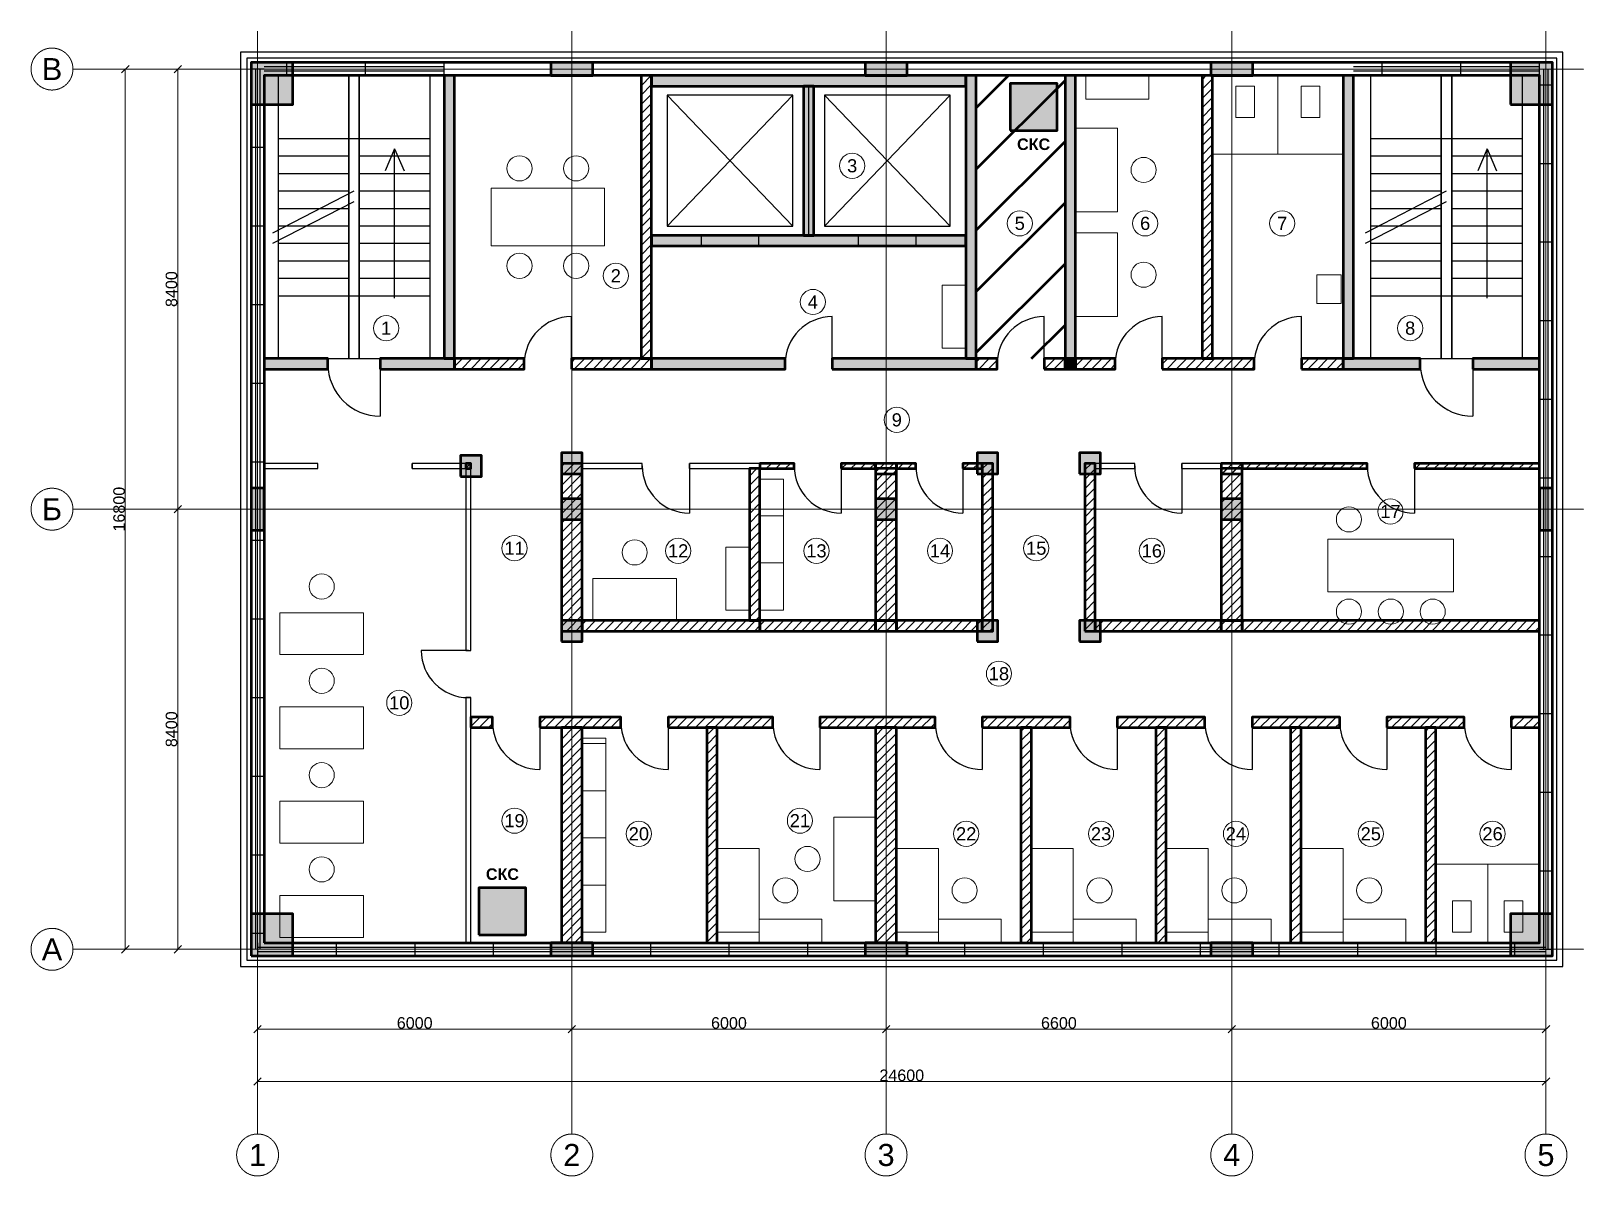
# Model space of a CAD drawing. Header units: millimetres. Extents: x -4325 to 25325, y -4325 to 17525.
import ezdxf
from ezdxf.enums import TextEntityAlignment as Align

# ---------------------------------------------------------------- set-up
doc = ezdxf.new("R2010")
doc.units = ezdxf.units.MM
doc.linetypes.add('CENTER2', pattern=[2.541, 1.587, -0.318, 0.318, -0.318])
for name, color, linetype, lineweight in [('A-ANNO-ROOM', 7, 'CONTINUOUS', 18), ('A-DIMS', 8, 'CONTINUOUS', 13), ('A-DOOR', 3, 'CONTINUOUS', 25), ('A-ELEV', 7, 'CONTINUOUS', 25), ('A-FACADE-PANEL', 8, 'CONTINUOUS', 25), ('A-FURN', 8, 'CONTINUOUS', 18), ('A-GLAZ-RIBBON', 5, 'CONTINUOUS', 25), ('A-GRID', 8, 'CENTER2', 13), ('A-HATCH', 9, 'CONTINUOUS', 9), ('A-OUTLINE', 7, 'CONTINUOUS', 50), ('A-SANI', 8, 'CONTINUOUS', 18), ('A-STAIR', 7, 'CONTINUOUS', 25), ('A-WALL-BLOCK', 9, 'CONTINUOUS', 50), ('A-WALL-GLASS', 4, 'CONTINUOUS', 25), ('A-WALL-RC', 7, 'CONTINUOUS', 50), ('E-SCS-RISER', 1, 'CONTINUOUS', 50), ('E-SERVER-ROOM', 1, 'CONTINUOUS', 50)]:
    doc.layers.add(name, color=color, linetype=linetype, lineweight=lineweight)
doc.styles.add('Arial-Bold', font='arialbd.ttf')
doc.styles.get("Standard").update_dxf_attribs({"font": 'arial.ttf'})

msp = doc.modelspace()

# ---------------------------------------------------------------- hatches: boundary and pattern name
at = {"layer": 'A-HATCH'}
h = msp.add_hatch(dxfattribs=at)
h.set_pattern_fill('ANSI31', scale=40)
h.paths.add_polyline_path([(7323, 11275), (7523, 11275), (7523, 16675), (7523, 16675), (7323, 16675), (7323, 16675)])
h = msp.add_hatch(dxfattribs=at)
h.set_pattern_fill('ANSI31', scale=40)
h.paths.add_polyline_path([(18033, 11275), (18233, 11275), (18233, 16675), (18233, 16675), (18033, 16675), (18033, 16675)])
h = msp.add_hatch(dxfattribs=at)
h.set_pattern_fill('ANSI31', scale=40)
h.paths.add_polyline_path([(3760, 11075), (5091.5, 11075), (5091.5, 11275), (3760, 11275)])
h = msp.add_hatch(dxfattribs=at)
h.set_pattern_fill('ANSI31', scale=40)
h.paths.add_polyline_path([(5991.5, 11075), (7523, 11075), (7523, 11275), (5991.5, 11275)])
h = msp.add_hatch(dxfattribs=at)
h.set_pattern_fill('ANSI31', scale=40)
h.paths.add_polyline_path([(13723, 11075), (14120, 11075), (14120, 11275), (13723, 11275)])
h = msp.add_hatch(dxfattribs=at)
h.set_pattern_fill('ANSI31', scale=40)
h.paths.add_polyline_path([(15020, 11075), (15417, 11075), (15417, 11275), (15020, 11275)])
h = msp.add_hatch(dxfattribs=at)
h.set_pattern_fill('ANSI31', scale=40)
h.paths.add_polyline_path([(15617, 11075), (16375, 11075), (16375, 11275), (15617, 11275)])
h = msp.add_hatch(dxfattribs=at)
h.set_pattern_fill('ANSI31', scale=40)
h.paths.add_polyline_path([(17275, 11075), (19030, 11075), (19030, 11275), (17275, 11275)])
h = msp.add_hatch(dxfattribs=at)
h.set_pattern_fill('ANSI31', scale=40)
h.paths.add_polyline_path([(19930, 11075), (20727, 11075), (20727, 11275), (19930, 11275)])
h = msp.add_hatch(dxfattribs=at)
h.set_pattern_fill('ANSI31', scale=40)
h.paths.add_polyline_path([(3975, 9175), (4075, 9175), (4075, 9275), (3975, 9275)])
h = msp.add_hatch(dxfattribs=at)
h.set_pattern_fill('ANSI31', scale=40)
h.paths.add_polyline_path([(5800, 6075), (6200, 6075), (6200, 9275), (5800, 9275)])
h = msp.add_hatch(dxfattribs=at)
h.set_pattern_fill('ANSI31', scale=40)
h.paths.add_polyline_path([(9591, 9175), (10245.5, 9175), (10245.5, 9275), (9591, 9275)])
h = msp.add_hatch(dxfattribs=at)
h.set_pattern_fill('ANSI31', scale=40)
h.paths.add_polyline_path([(11145.5, 9175), (11800, 9175), (11800, 9275), (11145.5, 9275)])
h = msp.add_hatch(dxfattribs=at)
h.set_pattern_fill('ANSI31', scale=40)
h.paths.add_polyline_path([(11800, 9075), (12200, 9075), (12200, 9275), (11800, 9275)])
h = msp.add_hatch(dxfattribs=at)
h.set_pattern_fill('ANSI31', scale=40)
h.paths.add_polyline_path([(12200, 9175), (12568.5, 9175), (12568.5, 9275), (12200, 9275)])
h = msp.add_hatch(dxfattribs=at)
h.set_pattern_fill('ANSI31', scale=40)
h.paths.add_polyline_path([(13468.5, 9175), (13837, 9175), (13837, 9275), (13468.5, 9275)])
h = msp.add_hatch(dxfattribs=at)
h.set_pattern_fill('ANSI31', scale=40)
h.paths.add_polyline_path([(13837, 6075), (14037, 6075), (14037, 9275), (13837, 9275)])
h = msp.add_hatch(dxfattribs=at)
h.set_pattern_fill('ANSI31', scale=40)
h.paths.add_polyline_path([(15794, 6075), (15994, 6075), (15994, 9275), (15794, 9275)])
h = msp.add_hatch(dxfattribs=at)
h.set_pattern_fill('ANSI31', scale=40)
h.paths.add_polyline_path([(18400, 9075), (18800, 9075), (18800, 9275), (18400, 9275)])
h = msp.add_hatch(dxfattribs=at)
h.set_pattern_fill('ANSI31', scale=40)
h.paths.add_polyline_path([(18800, 9175), (21187.5, 9175), (21187.5, 9275), (18800, 9275)])
h = msp.add_hatch(dxfattribs=at)
h.set_pattern_fill('ANSI31', scale=40)
h.paths.add_polyline_path([(22087.5, 9175), (24475, 9175), (24475, 9175), (24475, 9275), (24475, 9275), (22087.5, 9275)])
h = msp.add_hatch(dxfattribs=at)
h.set_pattern_fill('ANSI31', scale=40)
h.paths.add_polyline_path([(9391, 6275), (9591, 6275), (9591, 9175), (9391, 9175)])
h = msp.add_hatch(dxfattribs=at)
h.set_pattern_fill('ANSI31', scale=40)
h.paths.add_polyline_path([(11800, 6275), (12200, 6275), (12200, 9175), (11800, 9175)])
h = msp.add_hatch(dxfattribs=at)
h.set_pattern_fill('ANSI31', scale=40)
h.paths.add_polyline_path([(18400, 6275), (18800, 6275), (18800, 9175), (18400, 9175)])
h = msp.add_hatch(dxfattribs=at)
h.set_pattern_fill('ANSI31', scale=40)
h.paths.add_polyline_path([(6200, 6075), (9591, 6075), (9591, 6275), (6200, 6275)])
h = msp.add_hatch(dxfattribs=at)
h.set_pattern_fill('ANSI31', scale=40)
h.paths.add_polyline_path([(9591, 6075), (11800, 6075), (11800, 6275), (9591, 6275)])
h = msp.add_hatch(dxfattribs=at)
h.set_pattern_fill('ANSI31', scale=40)
h.paths.add_polyline_path([(11800, 6075), (12200, 6075), (12200, 6275), (11800, 6275)])
h = msp.add_hatch(dxfattribs=at)
h.set_pattern_fill('ANSI31', scale=40)
h.paths.add_polyline_path([(12200, 6075), (13837, 6075), (13837, 6275), (12200, 6275)])
h = msp.add_hatch(dxfattribs=at)
h.set_pattern_fill('ANSI31', scale=40)
h.paths.add_polyline_path([(15994, 6075), (18400, 6075), (18400, 6275), (15994, 6275)])
h = msp.add_hatch(dxfattribs=at)
h.set_pattern_fill('ANSI31', scale=40)
h.paths.add_polyline_path([(18400, 6075), (18800, 6075), (18800, 6275), (18400, 6275)])
h = msp.add_hatch(dxfattribs=at)
h.set_pattern_fill('ANSI31', scale=40)
h.paths.add_polyline_path([(18800, 6075), (24475, 6075), (24475, 6075), (24475, 6275), (24475, 6275), (18800, 6275)])
h = msp.add_hatch(dxfattribs=at)
h.set_pattern_fill('ANSI31', scale=40)
h.paths.add_polyline_path([(4075, 4231), (4487.5, 4231), (4487.5, 4431), (4075, 4431)])
h = msp.add_hatch(dxfattribs=at)
h.set_pattern_fill('ANSI31', scale=40)
h.paths.add_polyline_path([(5387.5, 4231), (6937.5, 4231), (6937.5, 4431), (5387.5, 4431)])
h = msp.add_hatch(dxfattribs=at)
h.set_pattern_fill('ANSI31', scale=40)
h.paths.add_polyline_path([(5800, 125), (6200, 125), (6200, 125), (6200, 4231), (5800, 4231), (5800, 125)])
h = msp.add_hatch(dxfattribs=at)
h.set_pattern_fill('ANSI31', scale=40)
h.paths.add_polyline_path([(7837.5, 4231), (9837.5, 4231), (9837.5, 4431), (7837.5, 4431)])
h = msp.add_hatch(dxfattribs=at)
h.set_pattern_fill('ANSI31', scale=40)
h.paths.add_polyline_path([(8575, 125), (8775, 125), (8775, 125), (8775, 4231), (8575, 4231), (8575, 125)])
h = msp.add_hatch(dxfattribs=at)
h.set_pattern_fill('ANSI31', scale=40)
h.paths.add_polyline_path([(10737.5, 4231), (12937.5, 4231), (12937.5, 4431), (10737.5, 4431)])
h = msp.add_hatch(dxfattribs=at)
h.set_pattern_fill('ANSI31', scale=40)
h.paths.add_polyline_path([(11800, 125), (12200, 125), (12200, 125), (12200, 4231), (11800, 4231), (11800, 125)])
h = msp.add_hatch(dxfattribs=at)
h.set_pattern_fill('ANSI31', scale=40)
h.paths.add_polyline_path([(13837.5, 4231), (15512.5, 4231), (15512.5, 4431), (13837.5, 4431)])
h = msp.add_hatch(dxfattribs=at)
h.set_pattern_fill('ANSI31', scale=40)
h.paths.add_polyline_path([(14575, 125), (14775, 125), (14775, 125), (14775, 4231), (14575, 4231), (14575, 125)])
h = msp.add_hatch(dxfattribs=at)
h.set_pattern_fill('ANSI31', scale=40)
h.paths.add_polyline_path([(16412.5, 4231), (18087.5, 4231), (18087.5, 4431), (16412.5, 4431)])
h = msp.add_hatch(dxfattribs=at)
h.set_pattern_fill('ANSI31', scale=40)
h.paths.add_polyline_path([(17150, 125), (17350, 125), (17350, 125), (17350, 4231), (17150, 4231), (17150, 125)])
h = msp.add_hatch(dxfattribs=at)
h.set_pattern_fill('ANSI31', scale=40)
h.paths.add_polyline_path([(18987.5, 4231), (20662.5, 4231), (20662.5, 4431), (18987.5, 4431)])
h = msp.add_hatch(dxfattribs=at)
h.set_pattern_fill('ANSI31', scale=40)
h.paths.add_polyline_path([(19725, 125), (19925, 125), (19925, 125), (19925, 4231), (19725, 4231), (19725, 125)])
h = msp.add_hatch(dxfattribs=at)
h.set_pattern_fill('ANSI31', scale=40)
h.paths.add_polyline_path([(21562.5, 4231), (23037.5, 4231), (23037.5, 4431), (21562.5, 4431)])
h = msp.add_hatch(dxfattribs=at)
h.set_pattern_fill('ANSI31', scale=40)
h.paths.add_polyline_path([(22300, 125), (22500, 125), (22500, 125), (22500, 4231), (22300, 4231), (22300, 125)])
h = msp.add_hatch(dxfattribs=at)
h.set_pattern_fill('ANSI31', scale=40)
h.paths.add_polyline_path([(23937.5, 4231), (24475, 4231), (24475, 4231), (24475, 4431), (24475, 4431), (23937.5, 4431)])
at = {"layer": 'A-WALL-RC'}
h = msp.add_hatch(color=7, dxfattribs=at)
h.dxf.hatch_style = 1
h.paths.add_polyline_path([(-125, 16125), (675, 16125), (675, 16925), (-125, 16925)])
h = msp.add_hatch(color=7, dxfattribs=at)
h.dxf.hatch_style = 1
h.paths.add_polyline_path([(5600, 16675), (6400, 16675), (6400, 16925), (5600, 16925)])
h = msp.add_hatch(color=7, dxfattribs=at)
h.dxf.hatch_style = 1
h.paths.add_polyline_path([(11600, 16675), (12400, 16675), (12400, 16925), (11600, 16925)])
h = msp.add_hatch(color=7, dxfattribs=at)
h.dxf.hatch_style = 1
h.paths.add_polyline_path([(18200, 16675), (19000, 16675), (19000, 16925), (18200, 16925)])
h = msp.add_hatch(color=7, dxfattribs=at)
h.dxf.hatch_style = 1
h.paths.add_polyline_path([(23925, 16125), (24725, 16125), (24725, 16925), (23925, 16925)])
h = msp.add_hatch(color=7, dxfattribs=at)
h.dxf.hatch_style = 1
h.paths.add_polyline_path([(3560, 11275), (3760, 11275), (3760, 16675), (3760, 16675), (3560, 16675), (3560, 16675)])
h = msp.add_hatch(color=7, dxfattribs=at)
h.dxf.hatch_style = 1
h.paths.add_polyline_path([(7523, 16475), (13523, 16475), (13523, 16675), (13523, 16675), (7523, 16675), (7523, 16675)])
h = msp.add_hatch(color=7, dxfattribs=at)
h.dxf.hatch_style = 1
h.paths.add_polyline_path([(13523, 11275), (13723, 11275), (13723, 16675), (13723, 16675), (13523, 16675), (13523, 16675)])
h = msp.add_hatch(color=7, dxfattribs=at)
h.dxf.hatch_style = 1
h.paths.add_polyline_path([(15417, 11275), (15617, 11275), (15617, 16675), (15617, 16675), (15417, 16675), (15417, 16675)])
h = msp.add_hatch(color=7, dxfattribs=at)
h.dxf.hatch_style = 1
h.paths.add_polyline_path([(20727, 11275), (20927, 11275), (20927, 16675), (20927, 16675), (20727, 16675), (20727, 16675)])
h = msp.add_hatch(color=7, dxfattribs=at)
h.dxf.hatch_style = 1
h.paths.add_polyline_path([(10423, 13624), (10623, 13624), (10623, 16475), (10423, 16475)])
h = msp.add_hatch(color=7, dxfattribs=at)
h.dxf.hatch_style = 1
h.paths.add_polyline_path([(7523, 13424), (13523, 13424), (13523, 13624), (7523, 13624)])
h = msp.add_hatch(color=7, dxfattribs=at)
h.dxf.hatch_style = 1
h.paths.add_polyline_path([(125, 11075), (125, 11075), (1342.5, 11075), (1342.5, 11275), (125, 11275), (125, 11275)])
h = msp.add_hatch(color=7, dxfattribs=at)
h.dxf.hatch_style = 1
h.paths.add_polyline_path([(2342.5, 11075), (3760, 11075), (3760, 11275), (2342.5, 11275)])
h = msp.add_hatch(color=7, dxfattribs=at)
h.dxf.hatch_style = 1
h.paths.add_polyline_path([(7523, 11075), (10073, 11075), (10073, 11275), (7523, 11275)])
h = msp.add_hatch(color=7, dxfattribs=at)
h.dxf.hatch_style = 1
h.paths.add_polyline_path([(10973, 11075), (13723, 11075), (13723, 11275), (10973, 11275)])
h = msp.add_hatch(color=7, dxfattribs=at)
h.dxf.hatch_style = 1
h.paths.add_polyline_path([(15417, 11075), (15617, 11075), (15617, 11275), (15417, 11275)])
h = msp.add_hatch(color=7, dxfattribs=at)
h.dxf.hatch_style = 1
h.paths.add_polyline_path([(20727, 11075), (22201, 11075), (22201, 11275), (20727, 11275)])
h = msp.add_hatch(color=7, dxfattribs=at)
h.dxf.hatch_style = 1
h.paths.add_polyline_path([(23201, 11075), (24475, 11075), (24475, 11075), (24475, 11275), (24475, 11275), (23201, 11275)])
h = msp.add_hatch(color=7, dxfattribs=at)
h.dxf.hatch_style = 1
h.paths.add_polyline_path([(3875, 9025), (4275, 9025), (4275, 9425), (3875, 9425)])
h = msp.add_hatch(color=7, dxfattribs=at)
h.dxf.hatch_style = 1
h.paths.add_polyline_path([(5800, 9075), (6200, 9075), (6200, 9475), (5800, 9475)])
h = msp.add_hatch(color=7, dxfattribs=at)
h.dxf.hatch_style = 1
h.paths.add_polyline_path([(13737, 9075), (14137, 9075), (14137, 9475), (13737, 9475)])
h = msp.add_hatch(color=7, dxfattribs=at)
h.dxf.hatch_style = 1
h.paths.add_polyline_path([(15694, 9075), (16094, 9075), (16094, 9475), (15694, 9475)])
h = msp.add_hatch(color=7, dxfattribs=at)
h.dxf.hatch_style = 1
h.paths.add_polyline_path([(-125, 8000), (125, 8000), (125, 8800), (-125, 8800)])
h = msp.add_hatch(color=7, dxfattribs=at)
h.dxf.hatch_style = 1
h.paths.add_polyline_path([(5800, 8200), (6200, 8200), (6200, 8600), (5800, 8600)])
h = msp.add_hatch(color=7, dxfattribs=at)
h.dxf.hatch_style = 1
h.paths.add_polyline_path([(11800, 8200), (12200, 8200), (12200, 8600), (11800, 8600)])
h = msp.add_hatch(color=7, dxfattribs=at)
h.dxf.hatch_style = 1
h.paths.add_polyline_path([(18400, 8200), (18800, 8200), (18800, 8600), (18400, 8600)])
h = msp.add_hatch(color=7, dxfattribs=at)
h.dxf.hatch_style = 1
h.paths.add_polyline_path([(24475, 8000), (24725, 8000), (24725, 8800), (24475, 8800)])
h = msp.add_hatch(color=7, dxfattribs=at)
h.dxf.hatch_style = 1
h.paths.add_polyline_path([(5800, 5875), (6200, 5875), (6200, 6275), (5800, 6275)])
h = msp.add_hatch(color=7, dxfattribs=at)
h.dxf.hatch_style = 1
h.paths.add_polyline_path([(13737, 5875), (14137, 5875), (14137, 6275), (13737, 6275)])
h = msp.add_hatch(color=7, dxfattribs=at)
h.dxf.hatch_style = 1
h.paths.add_polyline_path([(15694, 5875), (16094, 5875), (16094, 6275), (15694, 6275)])
h = msp.add_hatch(color=7, dxfattribs=at)
h.dxf.hatch_style = 1
h.paths.add_polyline_path([(-125, -125), (675, -125), (675, 675), (-125, 675)])
h = msp.add_hatch(color=7, dxfattribs=at)
h.dxf.hatch_style = 1
h.paths.add_polyline_path([(23925, -125), (24725, -125), (24725, 675), (23925, 675)])
h = msp.add_hatch(color=7, dxfattribs=at)
h.dxf.hatch_style = 1
h.paths.add_polyline_path([(5600, -125), (6400, -125), (6400, 125), (5600, 125)])
h = msp.add_hatch(color=7, dxfattribs=at)
h.dxf.hatch_style = 1
h.paths.add_polyline_path([(11600, -125), (12400, -125), (12400, 125), (11600, 125)])
h = msp.add_hatch(color=7, dxfattribs=at)
h.dxf.hatch_style = 1
h.paths.add_polyline_path([(18200, -125), (19000, -125), (19000, 125), (18200, 125)])
at = {"layer": 'E-SCS-RISER'}
h = msp.add_hatch(color=7, dxfattribs=at)
h.dxf.hatch_style = 1
h.paths.add_polyline_path([(14367, 15625), (15267, 15625), (15267, 16525), (14367, 16525)])
h = msp.add_hatch(color=7, dxfattribs=at)
h.dxf.hatch_style = 1
h.paths.add_polyline_path([(4225, 275), (5125, 275), (5125, 1175), (4225, 1175)])
at = {"layer": 'E-SERVER-ROOM'}
h = msp.add_hatch(dxfattribs=at)
h.set_pattern_fill('ANSI31', scale=260)
h.paths.add_polyline_path([(13723, 11275), (15417, 11275), (15417, 16675), (13723, 16675)])

# ---------------------------------------------------------------- linework, layer by layer
at = {"layer": 'A-ANNO-ROOM'}
for centre in [(11353, 14954), (14553, 13855), (16947, 13855), (19563, 13855), (6840, 12855), (10603, 12355), (2455, 11855), (22007, 11855), (12205, 10105), (21630, 8355), (4905, 7655), (8030, 7605), (10671, 7605), (13030, 7605), (14867, 7655), (17074, 7605), (14155, 5261), (2705, 4705), (4905, 2455), (10355, 2455), (7280, 2205), (13530, 2205), (16105, 2205), (18680, 2205), (21255, 2205), (23580, 2205)]:
    msp.add_circle(centre, 240, dxfattribs=at)
at = {"layer": 'A-DIMS'}
for p, q in [((-2595.71, 16729.29), (-2454.29, 16870.71)), ((-2525, 0), (-2525, 16800)), ((-1595.71, 16729.29), (-1454.29, 16870.71)), ((-1525, 8400), (-1525, 16800)), ((-1595.71, 8329.29), (-1454.29, 8470.71)), ((-1595.71, 8329.29), (-1454.29, 8470.71)), ((-1525, 0), (-1525, 8400)), ((-2595.71, -70.71), (-2454.29, 70.71)), ((-1595.71, -70.71), (-1454.29, 70.71)), ((-70.71, -1595.71), (70.71, -1454.29)), ((5929.29, -1595.71), (6070.71, -1454.29)), ((5929.29, -1595.71), (6070.71, -1454.29)), ((11929.29, -1595.71), (12070.71, -1454.29)), ((11929.29, -1595.71), (12070.71, -1454.29)), ((18529.29, -1595.71), (18670.71, -1454.29)), ((18529.29, -1595.71), (18670.71, -1454.29)), ((24529.29, -1595.71), (24670.71, -1454.29)), ((0, -1525), (6000, -1525)), ((6000, -1525), (12000, -1525)), ((12000, -1525), (18600, -1525)), ((18600, -1525), (24600, -1525)), ((-70.71, -2595.71), (70.71, -2454.29)), ((0, -2525), (24600, -2525)), ((24529.29, -2595.71), (24670.71, -2454.29))]:
    msp.add_line(p, q, dxfattribs=at)
at = {"layer": 'A-DOOR'}
for p, q in [((8473, 13424), (8473, 13624)), ((9573, 13424), (9573, 13624)), ((11473, 13424), (11473, 13624)), ((12573, 13424), (12573, 13624)), ((5991.5, 11175), (5991.5, 12075)), ((10973, 11175), (10973, 12075)), ((15020, 11175), (15020, 12075)), ((17275, 11175), (17275, 12075)), ((19930, 11175), (19930, 12075)), ((1342.5, 11075), (1342.5, 11275)), ((2342.5, 11075), (2342.5, 11275)), ((5091.5, 11075), (5091.5, 11275)), ((5991.5, 11075), (5991.5, 11275)), ((10073, 11075), (10073, 11275)), ((10973, 11075), (10973, 11275)), ((14120, 11075), (14120, 11275)), ((15020, 11075), (15020, 11275)), ((16375, 11075), (16375, 11275)), ((17275, 11075), (17275, 11275)), ((19030, 11075), (19030, 11275)), ((19930, 11075), (19930, 11275)), ((22201, 11075), (22201, 11275)), ((23201, 11075), (23201, 11275)), ((2342.5, 11175), (2342.5, 10175)), ((23201, 11175), (23201, 10175)), ((1150, 9175), (1150, 9275)), ((2950, 9175), (2950, 9275)), ((7345.5, 9175), (7345.5, 9275)), ((8245.5, 9175), (8245.5, 9275)), ((8245.5, 9225), (8245.5, 8325)), ((10245.5, 9175), (10245.5, 9275)), ((11145.5, 9175), (11145.5, 9275)), ((11145.5, 9225), (11145.5, 8325)), ((12568.5, 9175), (12568.5, 9275)), ((13468.5, 9175), (13468.5, 9275)), ((13468.5, 9225), (13468.5, 8325)), ((16747, 9175), (16747, 9275)), ((17647, 9175), (17647, 9275)), ((17647, 9225), (17647, 8325)), ((21187.5, 9175), (21187.5, 9275)), ((22087.5, 9175), (22087.5, 9275)), ((22087.5, 9225), (22087.5, 8325)), ((4025, 5703), (3125, 5703)), ((3975, 5703), (4075, 5703)), ((3975, 4803), (4075, 4803)), ((4487.5, 4231), (4487.5, 4431)), ((5387.5, 4231), (5387.5, 4431)), ((5387.5, 4331), (5387.5, 3431)), ((6937.5, 4231), (6937.5, 4431)), ((7837.5, 4231), (7837.5, 4431)), ((7837.5, 4331), (7837.5, 3431)), ((9837.5, 4231), (9837.5, 4431)), ((10737.5, 4231), (10737.5, 4431)), ((10737.5, 4331), (10737.5, 3431)), ((12937.5, 4231), (12937.5, 4431)), ((13837.5, 4231), (13837.5, 4431)), ((13837.5, 4331), (13837.5, 3431)), ((15512.5, 4231), (15512.5, 4431)), ((16412.5, 4231), (16412.5, 4431)), ((16412.5, 4331), (16412.5, 3431)), ((18087.5, 4231), (18087.5, 4431)), ((18987.5, 4231), (18987.5, 4431)), ((18987.5, 4331), (18987.5, 3431)), ((20662.5, 4231), (20662.5, 4431)), ((21562.5, 4231), (21562.5, 4431)), ((21562.5, 4331), (21562.5, 3431)), ((23037.5, 4231), (23037.5, 4431)), ((23937.5, 4231), (23937.5, 4431)), ((23937.5, 4331), (23937.5, 3431))]:
    msp.add_line(p, q, dxfattribs=at)
for centre, radius, start, end in [((5991.5, 11175), 900, 90, 180), ((10973, 11175), 900, 90, 180), ((15020, 11175), 900, 90, 180), ((17275, 11175), 900, 90, 180), ((19930, 11175), 900, 90, 180), ((2342.5, 11175), 1000, 180, -90), ((23201, 11175), 1000, 180, -90), ((8245.5, 9225), 900, 180, -90), ((11145.5, 9225), 900, 180, -90), ((13468.5, 9225), 900, 180, -90), ((17647, 9225), 900, 180, -90), ((22087.5, 9225), 900, 180, -90), ((4025, 5703), 900, 180, -90), ((5387.5, 4331), 900, 180, -90), ((7837.5, 4331), 900, 180, -90), ((10737.5, 4331), 900, 180, -90), ((13837.5, 4331), 900, 180, -90), ((16412.5, 4331), 900, 180, -90), ((18987.5, 4331), 900, 180, -90), ((21562.5, 4331), 900, 180, -90), ((23937.5, 4331), 900, 180, -90)]:
    msp.add_arc(centre, radius, start, end, dxfattribs=at)
at = {"layer": 'A-ELEV'}
for p, q in [((10523, 13624), (10523, 16475)), ((7823, 13799.5), (10223, 16299.5)), ((7823, 16299.5), (10223, 13799.5)), ((10823, 13799.5), (13223, 16299.5)), ((10823, 16299.5), (13223, 13799.5))]:
    msp.add_line(p, q, dxfattribs=at)
for points in [[(7823, 13799.5), (10223, 13799.5), (10223, 16299.5), (7823, 16299.5)], [(10823, 13799.5), (13223, 13799.5), (13223, 16299.5), (10823, 16299.5)]]:
    msp.add_lwpolyline(points, close=True, dxfattribs=at)
at = {"layer": 'A-FACADE-PANEL'}
for points in [[(-325, -325), (24925, -325), (24925, 17125), (-325, 17125)], [(-205, -205), (24805, -205), (24805, 17005), (-205, 17005)]]:
    msp.add_lwpolyline(points, close=True, dxfattribs=at)
at = {"layer": 'A-FURN'}
for p, q in [((9591, 8275), (10041, 8275)), ((9591, 7375), (10041, 7375)), ((6200, 3925), (6650, 3925)), ((6200, 3025), (6650, 3025)), ((6200, 2125), (6650, 2125)), ((6200, 1225), (6650, 1225))]:
    msp.add_line(p, q, dxfattribs=at)
for points in [[(15817, 16225), (17017, 16225), (17017, 16675), (15817, 16675)], [(15617, 14075), (16417, 14075), (16417, 15675), (15617, 15675)], [(4460, 13425), (6623, 13425), (6623, 14525), (4460, 14525)], [(15617, 12075), (16417, 12075), (16417, 13675), (15617, 13675)], [(13073, 11475), (13523, 11475), (13523, 12675), (13073, 12675)], [(9591, 6475), (10041, 6475), (10041, 8975), (9591, 8975)], [(20437.5, 6825), (22837.5, 6825), (22837.5, 7825), (20437.5, 7825)], [(8941, 6475), (9391, 6475), (9391, 7675), (8941, 7675)], [(6400, 6275), (8000, 6275), (8000, 7075), (6400, 7075)], [(425, 5625), (2025, 5625), (2025, 6425), (425, 6425)], [(425, 3825), (2025, 3825), (2025, 4625), (425, 4625)], [(6200, 325), (6650, 325), (6650, 4031), (6200, 4031)], [(425, 2025), (2025, 2025), (2025, 2825), (425, 2825)], [(11000, 925), (11800, 925), (11800, 2525), (11000, 2525)], [(8775, 325), (9575, 325), (9575, 1925), (8775, 1925)], [(12200, 325), (13000, 325), (13000, 1925), (12200, 1925)], [(14775, 325), (15575, 325), (15575, 1925), (14775, 1925)], [(17350, 325), (18150, 325), (18150, 1925), (17350, 1925)], [(19925, 325), (20725, 325), (20725, 1925), (19925, 1925)], [(425, 225), (2025, 225), (2025, 1025), (425, 1025)], [(9575, 125), (10775, 125), (10775, 575), (9575, 575)], [(13000, 125), (14200, 125), (14200, 575), (13000, 575)], [(15575, 125), (16775, 125), (16775, 575), (15575, 575)], [(18150, 125), (19350, 125), (19350, 575), (18150, 575)], [(20725, 125), (21925, 125), (21925, 575), (20725, 575)]]:
    msp.add_lwpolyline(points, close=True, dxfattribs=at)
for centre in [(5000.75, 14905), (6082.25, 14905), (16917, 14875), (5000.75, 13045), (6082.25, 13045), (16917, 12875), (20837.5, 8205), (7200, 7575), (1225, 6925), (20837.5, 6445), (21637.5, 6445), (22437.5, 6445), (1225, 5125), (1225, 3325), (10500, 1725), (1225, 1525), (10075, 1125), (13500, 1125), (16075, 1125), (18650, 1125), (21225, 1125)]:
    msp.add_circle(centre, 240, dxfattribs=at)
at = {"layer": 'A-GLAZ-RIBBON'}
for p, q in [((560, 16675), (560, 16925)), ((2060, 16675), (2060, 16925)), ((3560, 16675), (3560, 16925)), ((21475, 16675), (21475, 16925)), ((22975, 16675), (22975, 16925)), ((24475, 16675), (24475, 16925)), ((125, 16800), (-125, 16800)), ((-40, 16800), (-40, 0)), ((40, 16800), (40, 0)), ((3560, 16840), (125, 16840)), ((3560, 16760), (125, 16760)), ((24475, 16840), (20927, 16840)), ((24475, 16760), (20927, 16760)), ((24560, 0), (24560, 16800)), ((24640, 0), (24640, 16800)), ((24475, 16500), (24725, 16500)), ((125, 15300), (-125, 15300)), ((24475, 15000), (24725, 15000)), ((125, 13800), (-125, 13800)), ((24475, 13500), (24725, 13500)), ((125, 12300), (-125, 12300)), ((24475, 12000), (24725, 12000)), ((125, 10800), (-125, 10800)), ((24475, 10500), (24725, 10500)), ((125, 9300), (-125, 9300)), ((24475, 9000), (24725, 9000)), ((125, 7800), (-125, 7800)), ((24475, 7500), (24725, 7500)), ((125, 6300), (-125, 6300)), ((24475, 6000), (24725, 6000)), ((125, 4800), (-125, 4800)), ((24475, 4500), (24725, 4500)), ((125, 3300), (-125, 3300)), ((24475, 3000), (24725, 3000)), ((125, 1800), (-125, 1800)), ((24475, 1500), (24725, 1500)), ((125, 300), (-125, 300)), ((0, 125), (0, -125)), ((0, 40), (24600, 40)), ((1500, 125), (1500, -125)), ((3000, 125), (3000, -125)), ((4500, 125), (4500, -125)), ((6000, 125), (6000, -125)), ((7500, 125), (7500, -125)), ((9000, 125), (9000, -125)), ((10500, 125), (10500, -125)), ((12000, 125), (12000, -125)), ((13500, 125), (13500, -125)), ((15000, 125), (15000, -125)), ((16500, 125), (16500, -125)), ((18000, 125), (18000, -125)), ((19500, 125), (19500, -125)), ((21000, 125), (21000, -125)), ((22500, 125), (22500, -125)), ((24000, 125), (24000, -125)), ((24475, 0), (24725, 0)), ((0, -40), (24600, -40))]:
    msp.add_line(p, q, dxfattribs=at)
at = {"layer": 'A-GRID'}
for p, q in [((0, -3525), (0, 17525)), ((6000, -3525), (6000, 17525)), ((12000, -3525), (12000, 17525)), ((18600, -3525), (18600, 17525)), ((24600, -3525), (24600, 17525)), ((-3525, 16800), (25325, 16800)), ((-3525, 8400), (25325, 8400)), ((-3525, 0), (25325, 0))]:
    msp.add_line(p, q, dxfattribs=at)
for centre in [(-3925, 16800), (-3925, 8400), (-3925, 0), (0, -3925), (6000, -3925), (12000, -3925), (18600, -3925), (24600, -3925)]:
    msp.add_circle(centre, 400, dxfattribs=at)
at = {"layer": 'A-OUTLINE'}
for points in [[(-125, -125), (24725, -125), (24725, 16925), (-125, 16925)], [(125, 125), (24475, 125), (24475, 16675), (125, 16675)]]:
    msp.add_lwpolyline(points, close=True, dxfattribs=at)
at = {"layer": 'A-SANI'}
for points in [[(18233, 15175), (19480, 15175), (19480, 16675), (18233, 16675)], [(19480, 15175), (20727, 15175), (20727, 16675), (19480, 16675)], [(18676.5, 15875), (19036.5, 15875), (19036.5, 16475), (18676.5, 16475)], [(19923.5, 15875), (20283.5, 15875), (20283.5, 16475), (19923.5, 16475)], [(20227, 12325), (20687, 12325), (20687, 12875), (20227, 12875)], [(22500, 125), (23487.5, 125), (23487.5, 1625), (22500, 1625)], [(23487.5, 125), (24475, 125), (24475, 1625), (23487.5, 1625)], [(22813.75, 325), (23173.75, 325), (23173.75, 925), (22813.75, 925)], [(23801.25, 325), (24161.25, 325), (24161.25, 925), (23801.25, 925)]]:
    msp.add_lwpolyline(points, close=True, dxfattribs=at)
at = {"layer": 'A-STAIR'}
for p, q in [((392.5, 15475), (1742.5, 15475)), ((392.5, 15475), (3292.5, 15475)), ((1942.5, 15475), (3292.5, 15475)), ((21251, 15475), (22601, 15475)), ((21251, 15475), (24151, 15475)), ((22801, 15475), (24151, 15475)), ((392.5, 15141.67), (1742.5, 15141.67)), ((1942.5, 15141.67), (3292.5, 15141.67)), ((2617.5, 15275), (2437.5, 14855)), ((2617.5, 12425), (2617.5, 15275)), ((2617.5, 15275), (2797.5, 14855)), ((21251, 15141.67), (22601, 15141.67)), ((22801, 15141.67), (24151, 15141.67)), ((23476, 15275), (23296, 14855)), ((23476, 12425), (23476, 15275)), ((23476, 15275), (23656, 14855)), ((392.5, 14808.33), (1742.5, 14808.33)), ((1942.5, 14808.33), (3292.5, 14808.33)), ((21251, 14808.33), (22601, 14808.33)), ((22801, 14808.33), (24151, 14808.33)), ((292.5, 13675), (1842.5, 14475)), ((292.5, 13475), (1842.5, 14275)), ((392.5, 14475), (1742.5, 14475)), ((1942.5, 14475), (3292.5, 14475)), ((21151, 13675), (22701, 14475)), ((21151, 13475), (22701, 14275)), ((21251, 14475), (22601, 14475)), ((22801, 14475), (24151, 14475)), ((392.5, 14141.67), (1742.5, 14141.67)), ((1942.5, 14141.67), (3292.5, 14141.67)), ((21251, 14141.67), (22601, 14141.67)), ((22801, 14141.67), (24151, 14141.67)), ((392.5, 13808.33), (1742.5, 13808.33)), ((1942.5, 13808.33), (3292.5, 13808.33)), ((21251, 13808.33), (22601, 13808.33)), ((22801, 13808.33), (24151, 13808.33)), ((392.5, 13475), (1742.5, 13475)), ((1942.5, 13475), (3292.5, 13475)), ((21251, 13475), (22601, 13475)), ((22801, 13475), (24151, 13475)), ((392.5, 13141.67), (1742.5, 13141.67)), ((1942.5, 13141.67), (3292.5, 13141.67)), ((21251, 13141.67), (22601, 13141.67)), ((22801, 13141.67), (24151, 13141.67)), ((392.5, 12808.33), (1742.5, 12808.33)), ((1942.5, 12808.33), (3292.5, 12808.33)), ((21251, 12808.33), (22601, 12808.33)), ((22801, 12808.33), (24151, 12808.33)), ((392.5, 12475), (3292.5, 12475)), ((21251, 12475), (24151, 12475))]:
    msp.add_line(p, q, dxfattribs=at)
for points in [[(392.5, 11275), (1742.5, 11275), (1742.5, 16675), (392.5, 16675)], [(1742.5, 11275), (1942.5, 11275), (1942.5, 16675), (1742.5, 16675)], [(1942.5, 11275), (3292.5, 11275), (3292.5, 16675), (1942.5, 16675)], [(21251, 11275), (22601, 11275), (22601, 16675), (21251, 16675)], [(22601, 11275), (22801, 11275), (22801, 16675), (22601, 16675)], [(22801, 11275), (24151, 11275), (24151, 16675), (22801, 16675)]]:
    msp.add_lwpolyline(points, close=True, dxfattribs=at)
at = {"layer": 'A-WALL-BLOCK'}
for points in [[(7323, 11275), (7523, 11275), (7523, 16675), (7523, 16675), (7323, 16675), (7323, 16675)], [(18033, 11275), (18233, 11275), (18233, 16675), (18233, 16675), (18033, 16675), (18033, 16675)], [(3760, 11075), (5091.5, 11075), (5091.5, 11275), (3760, 11275)], [(5991.5, 11075), (7523, 11075), (7523, 11275), (5991.5, 11275)], [(13723, 11075), (14120, 11075), (14120, 11275), (13723, 11275)], [(15020, 11075), (15417, 11075), (15417, 11275), (15020, 11275)], [(15617, 11075), (16375, 11075), (16375, 11275), (15617, 11275)], [(17275, 11075), (19030, 11075), (19030, 11275), (17275, 11275)], [(19930, 11075), (20727, 11075), (20727, 11275), (19930, 11275)], [(3975, 9175), (4075, 9175), (4075, 9275), (3975, 9275)], [(5800, 6075), (6200, 6075), (6200, 9275), (5800, 9275)], [(9591, 9175), (10245.5, 9175), (10245.5, 9275), (9591, 9275)], [(11145.5, 9175), (11800, 9175), (11800, 9275), (11145.5, 9275)], [(11800, 9075), (12200, 9075), (12200, 9275), (11800, 9275)], [(12200, 9175), (12568.5, 9175), (12568.5, 9275), (12200, 9275)], [(13468.5, 9175), (13837, 9175), (13837, 9275), (13468.5, 9275)], [(13837, 6075), (14037, 6075), (14037, 9275), (13837, 9275)], [(15794, 6075), (15994, 6075), (15994, 9275), (15794, 9275)], [(18400, 9075), (18800, 9075), (18800, 9275), (18400, 9275)], [(18800, 9175), (21187.5, 9175), (21187.5, 9275), (18800, 9275)], [(22087.5, 9175), (24475, 9175), (24475, 9175), (24475, 9275), (24475, 9275), (22087.5, 9275)], [(9391, 6275), (9591, 6275), (9591, 9175), (9391, 9175)], [(11800, 6275), (12200, 6275), (12200, 9175), (11800, 9175)], [(18400, 6275), (18800, 6275), (18800, 9175), (18400, 9175)], [(6200, 6075), (9591, 6075), (9591, 6275), (6200, 6275)], [(9591, 6075), (11800, 6075), (11800, 6275), (9591, 6275)], [(11800, 6075), (12200, 6075), (12200, 6275), (11800, 6275)], [(12200, 6075), (13837, 6075), (13837, 6275), (12200, 6275)], [(15994, 6075), (18400, 6075), (18400, 6275), (15994, 6275)], [(18400, 6075), (18800, 6075), (18800, 6275), (18400, 6275)], [(18800, 6075), (24475, 6075), (24475, 6075), (24475, 6275), (24475, 6275), (18800, 6275)], [(4075, 4231), (4487.5, 4231), (4487.5, 4431), (4075, 4431)], [(5387.5, 4231), (6937.5, 4231), (6937.5, 4431), (5387.5, 4431)], [(5800, 125), (6200, 125), (6200, 125), (6200, 4231), (5800, 4231), (5800, 125)], [(7837.5, 4231), (9837.5, 4231), (9837.5, 4431), (7837.5, 4431)], [(8575, 125), (8775, 125), (8775, 125), (8775, 4231), (8575, 4231), (8575, 125)], [(10737.5, 4231), (12937.5, 4231), (12937.5, 4431), (10737.5, 4431)], [(11800, 125), (12200, 125), (12200, 125), (12200, 4231), (11800, 4231), (11800, 125)], [(13837.5, 4231), (15512.5, 4231), (15512.5, 4431), (13837.5, 4431)], [(14575, 125), (14775, 125), (14775, 125), (14775, 4231), (14575, 4231), (14575, 125)], [(16412.5, 4231), (18087.5, 4231), (18087.5, 4431), (16412.5, 4431)], [(17150, 125), (17350, 125), (17350, 125), (17350, 4231), (17150, 4231), (17150, 125)], [(18987.5, 4231), (20662.5, 4231), (20662.5, 4431), (18987.5, 4431)], [(19725, 125), (19925, 125), (19925, 125), (19925, 4231), (19725, 4231), (19725, 125)], [(21562.5, 4231), (23037.5, 4231), (23037.5, 4431), (21562.5, 4431)], [(22300, 125), (22500, 125), (22500, 125), (22500, 4231), (22300, 4231), (22300, 125)], [(23937.5, 4231), (24475, 4231), (24475, 4231), (24475, 4431), (24475, 4431), (23937.5, 4431)]]:
    msp.add_lwpolyline(points, close=True, dxfattribs=at)
at = {"layer": 'A-WALL-GLASS'}
for points in [[(125, 9175), (125, 9175), (1150, 9175), (1150, 9275), (125, 9275), (125, 9275)], [(2950, 9175), (3975, 9175), (3975, 9275), (2950, 9275)], [(6200, 9175), (7345.5, 9175), (7345.5, 9275), (6200, 9275)], [(8245.5, 9175), (9591, 9175), (9591, 9275), (8245.5, 9275)], [(15994, 9175), (16747, 9175), (16747, 9275), (15994, 9275)], [(17647, 9175), (18400, 9175), (18400, 9275), (17647, 9275)], [(3975, 5703), (4075, 5703), (4075, 9175), (3975, 9175)], [(3975, 125), (4075, 125), (4075, 125), (4075, 4803), (3975, 4803), (3975, 125)]]:
    msp.add_lwpolyline(points, close=True, dxfattribs=at)
at = {"layer": 'A-WALL-RC'}
for points in [[(-125, 16125), (675, 16125), (675, 16925), (-125, 16925)], [(5600, 16675), (6400, 16675), (6400, 16925), (5600, 16925)], [(11600, 16675), (12400, 16675), (12400, 16925), (11600, 16925)], [(18200, 16675), (19000, 16675), (19000, 16925), (18200, 16925)], [(23925, 16125), (24725, 16125), (24725, 16925), (23925, 16925)], [(3560, 11275), (3760, 11275), (3760, 16675), (3760, 16675), (3560, 16675), (3560, 16675)], [(7523, 16475), (13523, 16475), (13523, 16675), (13523, 16675), (7523, 16675), (7523, 16675)], [(13523, 11275), (13723, 11275), (13723, 16675), (13723, 16675), (13523, 16675), (13523, 16675)], [(15417, 11275), (15617, 11275), (15617, 16675), (15617, 16675), (15417, 16675), (15417, 16675)], [(20727, 11275), (20927, 11275), (20927, 16675), (20927, 16675), (20727, 16675), (20727, 16675)], [(10423, 13624), (10623, 13624), (10623, 16475), (10423, 16475)], [(7523, 13424), (13523, 13424), (13523, 13624), (7523, 13624)], [(125, 11075), (125, 11075), (1342.5, 11075), (1342.5, 11275), (125, 11275), (125, 11275)], [(2342.5, 11075), (3760, 11075), (3760, 11275), (2342.5, 11275)], [(7523, 11075), (10073, 11075), (10073, 11275), (7523, 11275)], [(10973, 11075), (13723, 11075), (13723, 11275), (10973, 11275)], [(15417, 11075), (15617, 11075), (15617, 11275), (15417, 11275)], [(20727, 11075), (22201, 11075), (22201, 11275), (20727, 11275)], [(23201, 11075), (24475, 11075), (24475, 11075), (24475, 11275), (24475, 11275), (23201, 11275)], [(3875, 9025), (4275, 9025), (4275, 9425), (3875, 9425)], [(5800, 9075), (6200, 9075), (6200, 9475), (5800, 9475)], [(13737, 9075), (14137, 9075), (14137, 9475), (13737, 9475)], [(15694, 9075), (16094, 9075), (16094, 9475), (15694, 9475)], [(-125, 8000), (125, 8000), (125, 8800), (-125, 8800)], [(5800, 8200), (6200, 8200), (6200, 8600), (5800, 8600)], [(11800, 8200), (12200, 8200), (12200, 8600), (11800, 8600)], [(18400, 8200), (18800, 8200), (18800, 8600), (18400, 8600)], [(24475, 8000), (24725, 8000), (24725, 8800), (24475, 8800)], [(5800, 5875), (6200, 5875), (6200, 6275), (5800, 6275)], [(13737, 5875), (14137, 5875), (14137, 6275), (13737, 6275)], [(15694, 5875), (16094, 5875), (16094, 6275), (15694, 6275)], [(-125, -125), (675, -125), (675, 675), (-125, 675)], [(23925, -125), (24725, -125), (24725, 675), (23925, 675)], [(5600, -125), (6400, -125), (6400, 125), (5600, 125)], [(11600, -125), (12400, -125), (12400, 125), (11600, 125)], [(18200, -125), (19000, -125), (19000, 125), (18200, 125)]]:
    msp.add_lwpolyline(points, close=True, dxfattribs=at)
at = {"layer": 'E-SCS-RISER'}
for points in [[(14367, 15625), (15267, 15625), (15267, 16525), (14367, 16525)], [(4225, 275), (5125, 275), (5125, 1175), (4225, 1175)]]:
    msp.add_lwpolyline(points, close=True, dxfattribs=at)

# ---------------------------------------------------------------- texts
at = {"layer": 'A-ANNO-ROOM'}
for s, p in [('3', (11353, 14954)), ('5', (14553, 13855)), ('6', (16947, 13855)), ('7', (19563, 13855)), ('2', (6840, 12855)), ('4', (10603, 12355)), ('1', (2455, 11855)), ('8', (22007, 11855)), ('9', (12205, 10105)), ('17', (21630, 8355)), ('11', (4905, 7655)), ('12', (8030, 7605)), ('13', (10671, 7605)), ('14', (13030, 7605)), ('15', (14867, 7655)), ('16', (17074, 7605)), ('18', (14155, 5261)), ('10', (2705, 4705)), ('19', (4905, 2455)), ('21', (10355, 2455)), ('20', (7280, 2205)), ('22', (13530, 2205)), ('23', (16105, 2205)), ('24', (18680, 2205)), ('25', (21255, 2205)), ('26', (23580, 2205))]:
    msp.add_text(s, height=250, dxfattribs=at).set_placement(p, align=Align.MIDDLE_CENTER)
at = {"layer": 'A-DIMS'}
for s, p in [('8400', (-1645, 12600)), ('16800', (-2645, 8400)), ('8400', (-1645, 4200))]:
    msp.add_text(s, height=220, rotation=90, dxfattribs=at).set_placement(p, align=Align.MIDDLE_CENTER)
for s, p in [('6000', (3000, -1405)), ('6000', (9000, -1405)), ('6600', (15300, -1405)), ('6000', (21600, -1405)), ('24600', (12300, -2405))]:
    msp.add_text(s, height=220, dxfattribs=at).set_placement(p, align=Align.MIDDLE_CENTER)
at = {"layer": 'A-GRID'}
for s, p in [('В', (-3925, 16800)), ('Б', (-3925, 8400)), ('А', (-3925, 0)), ('1', (0, -3925)), ('2', (6000, -3925)), ('3', (12000, -3925)), ('4', (18600, -3925)), ('5', (24600, -3925))]:
    msp.add_text(s, height=420, dxfattribs=at).set_placement(p, align=Align.MIDDLE_CENTER)
at = {"layer": 'E-SCS-RISER', "style": 'Arial-Bold'}
for p in [(14817, 15365), (4675, 1435)]:
    msp.add_text('СКС', height=220, dxfattribs=at).set_placement(p, align=Align.MIDDLE_CENTER)

doc.saveas('drawing.dxf')
